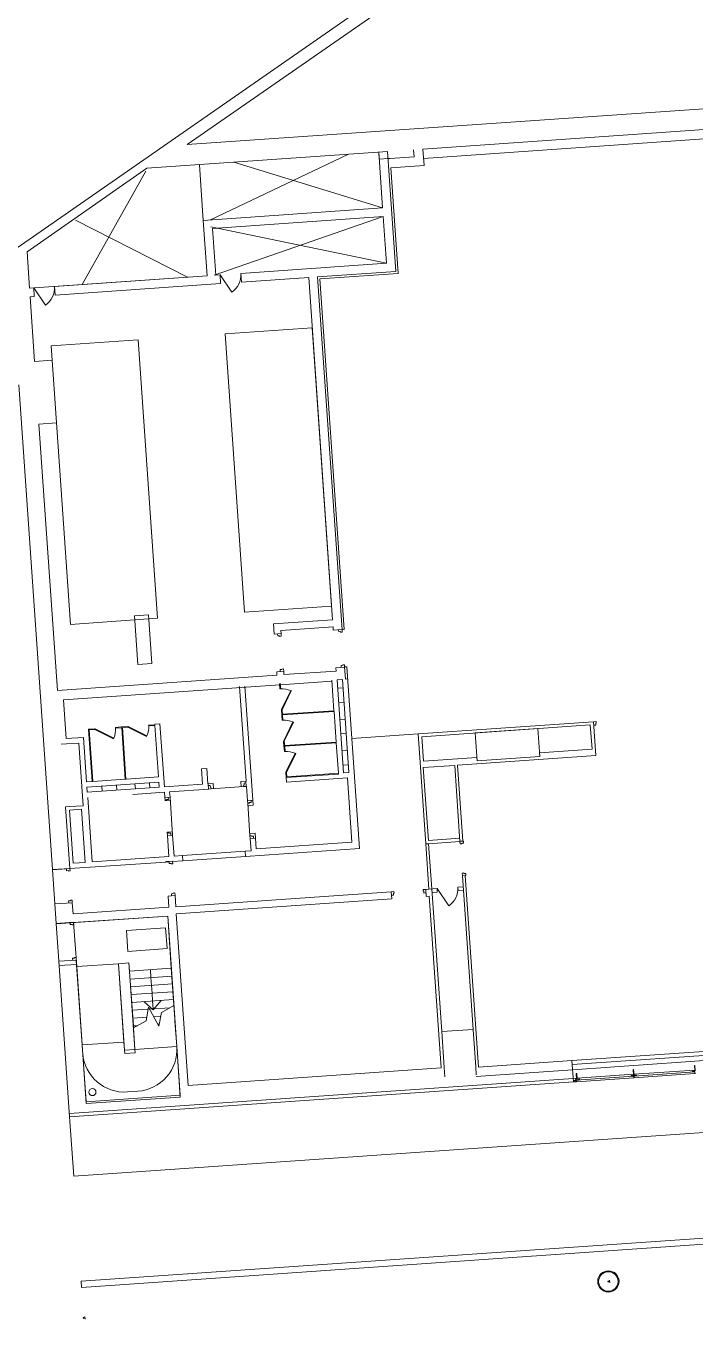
# Model space of a CAD drawing. Extents: x 834002 to 834531, y 817750 to 818262.
# Drawn here: x 834407.67 to 834426.83, y 818070.46 to 818107.54 of the extents above; entities that cross this region are included whole.
import ezdxf

# ---------------------------------------------------------------- set-up
doc = ezdxf.new("R2010")
doc.units = 0
doc.header["$LTSCALE"] = 1000
doc.layers.add('000-M+', color=1, linetype='Continuous', lineweight=5)

msp = doc.modelspace()

# ---------------------------------------------------------------- linework, layer by layer
at = {"layer": '000-M+'}
for p, q in [((834449.891, 818130.733), (834411.606, 818104.089)), ((834412.286, 818104.136), (834450.012, 818130.39)), ((834452.1, 818106.903), (834412.286, 818104.136)), ((834419.037, 818104.004), (834428.748, 818104.679)), ((834411.606, 818104.089), (834407.2, 818101.023)), ((834419.056, 818103.739), (834428.501, 818104.395)), ((834411.132, 818103.455), (834418.024, 818103.934)), ((834416.89, 818103.855), (834412.956, 818101.977)), ((834417.774, 818103.916), (834417.788, 818103.716)), ((834417.774, 818103.916), (834417.885, 818102.319)), ((834417.788, 818103.716), (834418.038, 818103.733)), ((834418.024, 818103.934), (834418.262, 818100.5)), ((834418.038, 818103.733), (834418.098, 818103.737)), ((834418.098, 818103.737), (834418.786, 818103.785)), ((834418.786, 818103.785), (834418.772, 818103.986)), ((834419.07, 818103.538), (834419.037, 818104.004)), ((834407.698, 818101.065), (834411.132, 818103.455)), ((834409.277, 818100.128), (834411.102, 818103.373)), ((834412.637, 818103.559), (834412.748, 818101.962)), ((834413.623, 818103.628), (834417.885, 818102.319)), ((834418.116, 818103.472), (834419.07, 818103.538)), ((834418.326, 818100.444), (834418.116, 818103.472)), ((834417.885, 818102.319), (834412.748, 818101.962)), ((834412.294, 818100.338), (834409.087, 818101.971)), ((834412.748, 818101.962), (834412.858, 818100.375)), ((834413.014, 818101.73), (834417.903, 818102.07)), ((834417.903, 818102.07), (834413.057, 818100.391)), ((834417.903, 818102.07), (834417.996, 818100.732)), ((834412.961, 818101.776), (834417.996, 818100.734)), ((834413.107, 818100.392), (834413.014, 818101.73)), ((834407.77, 818100.021), (834407.698, 818101.065)), ((834417.996, 818100.732), (834413.826, 818100.442)), ((834412.858, 818100.377), (834407.77, 818100.023)), ((834412.858, 818100.375), (834408.489, 818100.071)), ((834413.227, 818100.401), (834413.107, 818100.392)), ((834413.245, 818100.151), (834413.227, 818100.401)), ((834413.227, 818100.401), (834413.562, 818099.903)), ((834413.826, 818100.442), (834413.843, 818100.193)), ((834416.018, 818100.344), (834418.262, 818100.5)), ((834416.082, 818100.288), (834418.326, 818100.444)), ((834407.89, 818100.03), (834407.77, 818100.021)), ((834407.907, 818099.78), (834407.89, 818100.03)), ((834407.89, 818100.03), (834408.225, 818099.532)), ((834408.489, 818100.071), (834408.506, 818099.822)), ((834408.506, 818099.822), (834413.245, 818100.151)), ((834413.843, 818100.193), (834415.768, 818100.327)), ((834415.768, 818100.327), (834416.451, 818090.51)), ((834416.018, 818100.344), (834416.721, 818090.227)), ((834416.781, 818090.231), (834416.082, 818100.288)), ((834407.788, 818099.772), (834407.907, 818099.78)), ((834407.916, 818097.918), (834407.788, 818099.772)), ((834413.375, 818098.709), (834415.869, 818098.882)), ((834415.869, 818098.882), (834416.423, 818090.901)), ((834408.387, 818098.362), (834410.881, 818098.535)), ((834410.881, 818098.535), (834411.436, 818090.555)), ((834413.929, 818090.728), (834413.375, 818098.709)), ((834408.942, 818090.381), (834408.387, 818098.362)), ((834408.415, 818097.953), (834407.916, 818097.918)), ((834408.54, 818096.157), (834408.415, 818097.953)), ((834407.462, 818097.246), (834408.428, 818083.352)), ((834408.041, 818096.123), (834408.54, 818096.157)), ((834408.572, 818088.489), (834408.041, 818096.123)), ((834416.423, 818090.901), (834413.929, 818090.728)), ((834411.436, 818090.555), (834408.942, 818090.381)), ((834410.779, 818090.626), (834411.178, 818090.654)), ((834410.876, 818089.23), (834410.779, 818090.626)), ((834411.178, 818090.654), (834411.275, 818089.258)), ((834416.451, 818090.51), (834414.755, 818090.392)), ((834414.755, 818090.392), (834414.775, 818090.101)), ((834414.775, 818090.101), (834414.975, 818090.115)), ((834414.875, 818090.108), (834414.879, 818090.048)), ((834414.879, 818090.048), (834414.932, 818090.052)), ((834414.932, 818090.052), (834414.933, 818090.037)), ((834414.933, 818090.037), (834414.98, 818090.04)), ((834414.968, 818090.207), (834416.465, 818090.311)), ((834414.975, 818090.115), (834414.968, 818090.207)), ((834414.98, 818090.04), (834414.975, 818090.115)), ((834416.465, 818090.311), (834416.471, 818090.219)), ((834416.471, 818090.219), (834416.72, 818090.236)), ((834416.621, 818090.229), (834416.625, 818090.17)), ((834416.625, 818090.17), (834416.678, 818090.173)), ((834416.678, 818090.173), (834416.679, 818090.158)), ((834416.679, 818090.158), (834416.725, 818090.161)), ((834416.721, 818090.227), (834416.781, 818090.231)), ((834416.725, 818090.161), (834416.721, 818090.227)), ((834411.275, 818089.258), (834410.876, 818089.23)), ((834414.857, 818088.926), (834408.572, 818088.489)), ((834415.05, 818089.03), (834414.85, 818089.016)), ((834414.85, 818089.016), (834414.857, 818088.926)), ((834414.999, 818089.086), (834414.946, 818089.083)), ((834414.946, 818089.083), (834414.95, 818089.023)), ((834415.045, 818089.104), (834414.998, 818089.101)), ((834414.998, 818089.101), (834414.999, 818089.086)), ((834415.05, 818089.03), (834415.045, 818089.104)), ((834415.056, 818088.94), (834415.05, 818089.03)), ((834416.553, 818089.044), (834415.056, 818088.94)), ((834416.796, 818089.151), (834416.546, 818089.134)), ((834416.546, 818089.134), (834416.553, 818089.044)), ((834416.745, 818089.208), (834416.692, 818089.204)), ((834416.692, 818089.204), (834416.696, 818089.144)), ((834416.791, 818089.226), (834416.744, 818089.222)), ((834416.744, 818089.222), (834416.745, 818089.208)), ((834416.795, 818089.162), (834416.791, 818089.226)), ((834416.855, 818089.166), (834416.795, 818089.162)), ((834416.795, 818089.162), (834416.819, 818088.812)), ((834416.819, 818088.812), (834416.796, 818089.151)), ((834417.217, 818083.955), (834416.855, 818089.166)), ((834408.741, 818088.22), (834414.936, 818088.651)), ((834413.787, 818088.601), (834413.976, 818085.884)), ((834414.126, 818085.894), (834413.937, 818088.611)), ((834414.954, 818088.682), (834414.934, 818088.681)), ((834414.934, 818088.681), (834414.944, 818088.531)), ((834414.944, 818088.531), (834414.964, 818088.532)), ((834414.964, 818088.532), (834414.954, 818088.682)), ((834414.956, 818088.652), (834416.427, 818088.754)), ((834416.425, 818088.784), (834416.43, 818088.785)), ((834416.427, 818088.754), (834416.425, 818088.784)), ((834416.43, 818088.785), (834416.491, 818087.907)), ((834416.58, 818088.795), (834416.73, 818088.805)), ((834416.766, 818086.122), (834416.58, 818088.795)), ((834416.746, 818088.564), (834416.597, 818088.553)), ((834416.73, 818088.805), (834416.915, 818086.132)), ((834416.879, 818088.816), (834416.819, 818088.812)), ((834408.818, 818087.105), (834408.741, 818088.22)), ((834415.251, 818088.482), (834414.988, 818087.943)), ((834415.006, 818087.934), (834415.269, 818088.473)), ((834415.269, 818088.473), (834415.251, 818088.482)), ((834416.775, 818088.15), (834416.625, 818088.139)), ((834415.006, 818087.934), (834414.986, 818087.933)), ((834414.986, 818087.933), (834414.996, 818087.783)), ((834414.988, 818087.943), (834415.006, 818087.934)), ((834414.996, 818087.783), (834415.016, 818087.784)), ((834414.996, 818087.783), (834415.007, 818087.633)), ((834415.016, 818087.784), (834415.006, 818087.934)), ((834416.491, 818087.907), (834415.015, 818087.804)), ((834415.015, 818087.804), (834415.016, 818087.784)), ((834415.016, 818087.784), (834416.493, 818087.887)), ((834415.027, 818087.635), (834415.016, 818087.784)), ((834416.493, 818087.887), (834416.491, 818087.907)), ((834416.493, 818087.887), (834416.554, 818087.009)), ((834409.636, 818087.387), (834409.461, 818087.374)), ((834409.637, 818087.367), (834409.636, 818087.387)), ((834409.646, 818087.385), (834409.637, 818087.367)), ((834410.185, 818087.121), (834409.646, 818087.385)), ((834410.409, 818087.44), (834410.235, 818087.428)), ((834410.235, 818087.428), (834410.236, 818087.408)), ((834410.236, 818087.408), (834410.411, 818087.42)), ((834410.584, 818087.452), (834410.409, 818087.44)), ((834410.409, 818087.44), (834410.411, 818087.42)), ((834410.411, 818087.42), (834410.585, 818087.432)), ((834410.431, 818087.422), (834410.411, 818087.42)), ((834410.411, 818087.42), (834410.513, 818085.944)), ((834410.533, 818085.945), (834410.431, 818087.422)), ((834410.585, 818087.432), (834410.584, 818087.452)), ((834410.594, 818087.45), (834410.585, 818087.432)), ((834410.585, 818087.432), (834411.124, 818087.169)), ((834411.133, 818087.187), (834410.594, 818087.45)), ((834411.357, 818087.506), (834411.182, 818087.494)), ((834411.182, 818087.494), (834411.184, 818087.474)), ((834411.184, 818087.474), (834411.359, 818087.486)), ((834411.506, 818087.53), (834411.356, 818087.52)), ((834411.356, 818087.52), (834411.357, 818087.506)), ((834411.359, 818087.486), (834411.357, 818087.506)), ((834411.359, 818087.486), (834411.461, 818086.01)), ((834411.632, 818085.721), (834411.506, 818087.53)), ((834415.007, 818087.633), (834415.027, 818087.635)), ((834415.313, 818087.584), (834415.05, 818087.045)), ((834415.068, 818087.036), (834415.331, 818087.575)), ((834415.331, 818087.575), (834415.313, 818087.584)), ((834416.809, 818087.666), (834416.659, 818087.655)), ((834423.927, 818087.589), (834418.898, 818087.239)), ((834419.004, 818087.161), (834423.833, 818087.497)), ((834422.331, 818087.392), (834420.535, 818087.268)), ((834422.386, 818086.594), (834422.331, 818087.392)), ((834423.833, 818087.497), (834423.882, 818086.799)), ((834424.002, 818087.594), (834423.927, 818087.589)), ((834423.994, 818086.621), (834423.927, 818087.589)), ((834423.934, 818087.489), (834423.994, 818087.493)), ((834423.99, 818087.546), (834424.005, 818087.547)), ((834423.994, 818087.493), (834423.99, 818087.546)), ((834424.005, 818087.547), (834424.002, 818087.594)), ((834409.317, 818087.14), (834408.818, 818087.105)), ((834409.406, 818085.867), (834409.317, 818087.14)), ((834409.461, 818087.374), (834409.565, 818085.878)), ((834409.483, 818087.356), (834409.637, 818087.367)), ((834409.585, 818085.879), (834409.483, 818087.356)), ((834409.637, 818087.367), (834410.176, 818087.103)), ((834410.176, 818087.103), (834410.185, 818087.121)), ((834411.124, 818087.169), (834411.133, 818087.187)), ((834415.068, 818087.036), (834415.048, 818087.035)), ((834415.048, 818087.035), (834415.059, 818086.885)), ((834415.05, 818087.045), (834415.068, 818087.036)), ((834415.079, 818086.886), (834415.068, 818087.036)), ((834416.554, 818087.009), (834415.077, 818086.906)), ((834416.555, 818086.989), (834416.554, 818087.009)), ((834416.838, 818087.252), (834416.688, 818087.241)), ((834418.898, 818087.239), (834417.003, 818087.107)), ((834418.898, 818087.239), (834419.117, 818084.087)), ((834419.053, 818086.463), (834419.004, 818087.161)), ((834420.535, 818087.268), (834420.591, 818086.47)), ((834408.829, 818086.955), (834408.679, 818086.945)), ((834409.178, 818086.98), (834408.829, 818086.955)), ((834409.303, 818085.184), (834409.178, 818086.98)), ((834415.079, 818086.886), (834415.059, 818086.885)), ((834415.059, 818086.885), (834415.069, 818086.735)), ((834415.069, 818086.735), (834415.089, 818086.737)), ((834415.077, 818086.906), (834415.079, 818086.886)), ((834415.079, 818086.886), (834416.555, 818086.989)), ((834415.089, 818086.737), (834415.079, 818086.886)), ((834415.376, 818086.686), (834415.113, 818086.147)), ((834415.131, 818086.138), (834415.394, 818086.677)), ((834415.394, 818086.677), (834415.376, 818086.686)), ((834416.555, 818086.989), (834416.616, 818086.111)), ((834416.871, 818086.768), (834416.721, 818086.758)), ((834423.882, 818086.799), (834422.379, 818086.694)), ((834422.379, 818086.694), (834422.386, 818086.594)), ((834416.9, 818086.354), (834416.75, 818086.344)), ((834419.05, 818086.277), (834419.948, 818086.34)), ((834419.195, 818084.19), (834419.05, 818086.277)), ((834420.584, 818086.569), (834419.053, 818086.463)), ((834420.1, 818084.153), (834419.948, 818086.34)), ((834420.033, 818086.346), (834423.994, 818086.621)), ((834420.184, 818084.169), (834420.033, 818086.346)), ((834420.591, 818086.47), (834420.584, 818086.569)), ((834420.591, 818086.47), (834422.386, 818086.594)), ((834410.513, 818085.944), (834409.585, 818085.879)), ((834410.513, 818085.944), (834410.533, 818085.945)), ((834411.461, 818086.01), (834410.534, 818085.945)), ((834412.848, 818086.247), (834412.698, 818086.237)), ((834412.698, 818086.237), (834412.729, 818085.797)), ((834412.879, 818085.808), (834412.848, 818086.247)), ((834414.164, 818085.338), (834414.126, 818085.894)), ((834415.131, 818086.138), (834415.111, 818086.137)), ((834415.111, 818086.137), (834415.121, 818085.987)), ((834415.113, 818086.147), (834415.131, 818086.138)), ((834415.121, 818085.987), (834416.617, 818086.091)), ((834415.121, 818085.987), (834415.13, 818085.858)), ((834415.13, 818085.858), (834416.876, 818085.979)), ((834415.14, 818086.009), (834415.131, 818086.138)), ((834416.616, 818086.111), (834415.14, 818086.009)), ((834416.617, 818086.091), (834416.616, 818086.111)), ((834416.915, 818086.132), (834416.766, 818086.122)), ((834416.876, 818085.979), (834417.004, 818084.14)), ((834409.565, 818085.878), (834409.406, 818085.867)), ((834409.416, 818085.717), (834411.472, 818085.86)), ((834409.426, 818085.568), (834409.416, 818085.717)), ((834411.482, 818085.71), (834409.426, 818085.568)), ((834409.565, 818085.878), (834409.585, 818085.879)), ((834409.853, 818085.597), (834409.843, 818085.747)), ((834410.267, 818085.626), (834410.257, 818085.776)), ((834410.734, 818085.508), (834411.635, 818085.571)), ((834410.801, 818085.663), (834410.791, 818085.813)), ((834411.215, 818085.692), (834411.205, 818085.842)), ((834411.472, 818085.86), (834411.482, 818085.71)), ((834412.729, 818085.797), (834411.632, 818085.721)), ((834411.635, 818085.571), (834411.645, 818085.414)), ((834411.784, 818085.581), (834412.895, 818085.658)), ((834411.795, 818085.424), (834411.784, 818085.581)), ((834412.885, 818085.808), (834412.879, 818085.808)), ((834412.885, 818085.808), (834413.028, 818085.818)), ((834412.895, 818085.658), (834412.885, 818085.808)), ((834412.888, 818085.758), (834412.948, 818085.762)), ((834412.97, 818085.664), (834412.895, 818085.658)), ((834412.948, 818085.762), (834412.952, 818085.709)), ((834412.952, 818085.709), (834412.967, 818085.71)), ((834412.967, 818085.71), (834412.97, 818085.664)), ((834413.906, 818085.729), (834412.97, 818085.664)), ((834413.028, 818085.818), (834413.039, 818085.668)), ((834413.826, 818085.873), (834413.97, 818085.883)), ((834413.837, 818085.724), (834413.826, 818085.873)), ((834413.902, 818085.775), (834413.917, 818085.776)), ((834413.906, 818085.729), (834413.902, 818085.775)), ((834413.98, 818085.734), (834413.906, 818085.729)), ((834413.914, 818085.829), (834413.973, 818085.834)), ((834413.917, 818085.776), (834413.914, 818085.829)), ((834413.976, 818085.884), (834413.97, 818085.883)), ((834413.97, 818085.883), (834413.98, 818085.734)), ((834413.98, 818085.734), (834413.986, 818085.734)), ((834413.986, 818085.734), (834414.015, 818085.328)), ((834408.804, 818085.149), (834408.904, 818085.156)), ((834408.904, 818085.156), (834409.303, 818085.184)), ((834409.565, 818083.573), (834409.437, 818085.418)), ((834411.645, 818085.414), (834411.795, 818085.424)), ((834411.645, 818085.414), (834411.651, 818085.339)), ((834411.651, 818085.339), (834411.697, 818085.342)), ((834411.652, 818085.32), (834411.651, 818085.339)), ((834411.802, 818085.331), (834411.652, 818085.32)), ((834411.696, 818085.357), (834411.749, 818085.361)), ((834411.697, 818085.342), (834411.696, 818085.357)), ((834411.749, 818085.361), (834411.745, 818085.421)), ((834411.795, 818085.424), (834411.87, 818084.339)), ((834414.015, 818085.328), (834414.164, 818085.338)), ((834414.02, 818085.253), (834414.015, 818085.328)), ((834414.067, 818085.256), (834414.02, 818085.253)), ((834414.085, 818084.317), (834414.02, 818085.253)), ((834414.174, 818085.195), (834414.025, 818085.184)), ((834414.118, 818085.275), (834414.066, 818085.271)), ((834414.066, 818085.271), (834414.067, 818085.256)), ((834414.114, 818085.335), (834414.118, 818085.275)), ((834414.164, 818085.338), (834414.174, 818085.195)), ((834408.804, 818085.149), (834408.927, 818083.379)), ((834408.911, 818085.056), (834409.26, 818085.081)), ((834409.016, 818083.535), (834408.911, 818085.056)), ((834409.26, 818085.081), (834409.366, 818083.559)), ((834411.714, 818084.422), (834411.864, 818084.433)), ((834411.716, 818084.403), (834411.714, 818084.422)), ((834411.763, 818084.407), (834411.716, 818084.403)), ((834411.716, 818084.403), (834411.721, 818084.329)), ((834411.87, 818084.339), (834411.721, 818084.329)), ((834411.721, 818084.329), (834411.763, 818083.726)), ((834411.764, 818084.392), (834411.763, 818084.407)), ((834411.816, 818084.395), (834411.764, 818084.392)), ((834411.821, 818084.335), (834411.816, 818084.395)), ((834411.912, 818083.736), (834411.87, 818084.339)), ((834414.08, 818084.386), (834414.23, 818084.397)), ((834414.085, 818084.317), (834414.132, 818084.321)), ((834414.09, 818084.243), (834414.085, 818084.317)), ((834414.24, 818084.253), (834414.09, 818084.243)), ((834414.09, 818084.243), (834414.115, 818083.889)), ((834414.132, 818084.321), (834414.133, 818084.306)), ((834414.133, 818084.306), (834414.186, 818084.309)), ((834414.186, 818084.309), (834414.19, 818084.25)), ((834414.23, 818084.397), (834414.24, 818084.253)), ((834414.261, 818083.95), (834414.24, 818084.253)), ((834417.004, 818084.14), (834414.261, 818083.95)), ((834419.117, 818084.087), (834419.202, 818084.093)), ((834419.208, 818082.79), (834419.117, 818084.087)), ((834420.093, 818084.253), (834419.195, 818084.19)), ((834419.202, 818084.091), (834420.1, 818084.153)), ((834419.202, 818084.093), (834419.202, 818084.091)), ((834419.292, 818082.796), (834419.202, 818084.093)), ((834420.099, 818084.163), (834420.184, 818084.169)), ((834420.1, 818084.153), (834420.105, 818084.088)), ((834420.105, 818084.088), (834420.152, 818084.091)), ((834420.151, 818084.106), (834420.203, 818084.11)), ((834420.152, 818084.091), (834420.151, 818084.106)), ((834420.199, 818084.17), (834420.184, 818084.169)), ((834420.203, 818084.11), (834420.199, 818084.17)), ((834411.763, 818083.726), (834409.565, 818083.573)), ((834412.149, 818083.753), (834411.912, 818083.736)), ((834412.149, 818083.753), (834413.945, 818083.878)), ((834412.16, 818083.603), (834412.149, 818083.753)), ((834412.16, 818083.603), (834413.955, 818083.728)), ((834414.115, 818083.889), (834413.945, 818083.878)), ((834413.945, 818083.878), (834413.955, 818083.728)), ((834413.955, 818083.728), (834417.217, 818083.955)), ((834408.428, 818083.352), (834408.926, 818083.387)), ((834408.827, 818083.372), (834408.428, 818083.344)), ((834408.496, 818082.366), (834408.428, 818083.352)), ((834408.831, 818083.32), (834408.827, 818083.38)), ((834408.884, 818083.323), (834408.831, 818083.32)), ((834408.885, 818083.308), (834408.884, 818083.323)), ((834408.932, 818083.312), (834408.885, 818083.308)), ((834408.927, 818083.379), (834411.67, 818083.569)), ((834408.927, 818083.379), (834408.932, 818083.312)), ((834409.366, 818083.559), (834409.016, 818083.535)), ((834411.67, 818083.579), (834411.869, 818083.593)), ((834411.67, 818083.569), (834411.67, 818083.579)), ((834411.77, 818083.576), (834411.67, 818083.569)), ((834411.774, 818083.526), (834411.769, 818083.586)), ((834411.826, 818083.53), (834411.774, 818083.526)), ((834411.827, 818083.515), (834411.826, 818083.53)), ((834411.874, 818083.518), (834411.827, 818083.515)), ((834411.869, 818083.593), (834411.87, 818083.583)), ((834411.87, 818083.583), (834412.16, 818083.603)), ((834411.87, 818083.583), (834411.874, 818083.518)), ((834420.21, 818083.255), (834420.163, 818083.252)), ((834420.163, 818083.252), (834420.168, 818083.177)), ((834420.253, 818083.183), (834420.168, 818083.177)), ((834420.168, 818083.177), (834420.474, 818078.768)), ((834420.211, 818083.241), (834420.21, 818083.255)), ((834420.264, 818083.244), (834420.211, 818083.241)), ((834420.253, 818083.183), (834420.268, 818083.184)), ((834420.634, 818077.692), (834420.253, 818083.183)), ((834420.268, 818083.184), (834420.264, 818083.244)), ((834411.938, 818082.607), (834411.738, 818082.594)), ((834411.738, 818082.594), (834411.76, 818082.272)), ((834411.834, 818082.66), (834411.887, 818082.664)), ((834411.838, 818082.6), (834411.834, 818082.66)), ((834411.886, 818082.679), (834411.932, 818082.682)), ((834411.887, 818082.664), (834411.886, 818082.679)), ((834411.932, 818082.682), (834411.938, 818082.607)), ((834411.96, 818082.286), (834411.938, 818082.607)), ((834418.132, 818082.715), (834411.96, 818082.286)), ((834418.207, 818082.72), (834418.132, 818082.715)), ((834418.146, 818082.516), (834418.132, 818082.715)), ((834418.139, 818082.615), (834418.199, 818082.62)), ((834418.195, 818082.672), (834418.21, 818082.673)), ((834418.199, 818082.62), (834418.195, 818082.672)), ((834418.21, 818082.673), (834418.207, 818082.72)), ((834419.118, 818082.784), (834419.043, 818082.778)), ((834419.043, 818082.778), (834419.046, 818082.732)), ((834419.046, 818082.732), (834419.061, 818082.733)), ((834419.061, 818082.733), (834419.065, 818082.68)), ((834419.065, 818082.68), (834419.125, 818082.684)), ((834419.208, 818082.79), (834419.118, 818082.784)), ((834419.118, 818082.784), (834419.132, 818082.584)), ((834419.132, 818082.584), (834419.221, 818082.59)), ((834419.442, 818082.806), (834419.208, 818082.79)), ((834419.221, 818082.59), (834419.564, 818077.668)), ((834419.292, 818082.796), (834419.577, 818078.706)), ((834419.299, 818082.696), (834419.449, 818082.706)), ((834419.449, 818082.706), (834419.442, 818082.806)), ((834419.442, 818082.806), (834419.777, 818082.309)), ((834420.19, 818082.858), (834420.041, 818082.848)), ((834420.041, 818082.848), (834420.047, 818082.748)), ((834420.047, 818082.748), (834420.197, 818082.758)), ((834408.995, 818082.401), (834408.496, 818082.366)), ((834408.496, 818082.366), (834408.535, 818081.808)), ((834408.891, 818082.454), (834408.944, 818082.457)), ((834408.895, 818082.394), (834408.891, 818082.454)), ((834408.943, 818082.472), (834408.99, 818082.476)), ((834408.944, 818082.457), (834408.943, 818082.472)), ((834408.99, 818082.476), (834408.995, 818082.401)), ((834409.017, 818082.082), (834408.995, 818082.401)), ((834411.76, 818082.272), (834409.017, 818082.082)), ((834411.974, 818082.087), (834418.146, 818082.516)), ((834408.535, 818081.808), (834409.034, 818081.842)), ((834411.728, 818082.019), (834408.536, 818081.798)), ((834408.938, 818081.775), (834408.934, 818081.835)), ((834409.034, 818081.832), (834411.728, 818082.019)), ((834409.034, 818081.842), (834409.034, 818081.832)), ((834409.034, 818081.832), (834409.122, 818080.57)), ((834409.034, 818081.832), (834409.039, 818081.767)), ((834411.728, 818082.019), (834412.085, 818076.882)), ((834411.832, 818080.523), (834411.728, 818082.019)), ((834412.316, 818077.164), (834411.974, 818082.087)), ((834408.535, 818081.808), (834408.61, 818080.722)), ((834408.536, 818081.798), (834408.619, 818080.6)), ((834408.991, 818081.779), (834408.938, 818081.775)), ((834408.992, 818081.764), (834408.991, 818081.779)), ((834409.039, 818081.767), (834408.992, 818081.764)), ((834409.109, 818080.757), (834408.61, 818080.722)), ((834408.61, 818080.722), (834408.92, 818076.261)), ((834409.005, 818080.81), (834409.058, 818080.813)), ((834409.009, 818080.75), (834409.005, 818080.81)), ((834409.057, 818080.828), (834409.104, 818080.832)), ((834409.058, 818080.813), (834409.057, 818080.828)), ((834409.104, 818080.832), (834409.109, 818080.757)), ((834409.392, 818076.695), (834409.109, 818080.757)), ((834408.619, 818080.6), (834409.118, 818080.635)), ((834409.118, 818080.635), (834409.122, 818080.57)), ((834409.122, 818080.57), (834410.319, 818080.653)), ((834409.278, 818078.326), (834409.122, 818080.57)), ((834410.619, 818080.674), (834410.319, 818080.653)), ((834410.319, 818080.653), (834410.619, 818080.674)), ((834410.319, 818080.653), (834410.492, 818078.174)), ((834410.475, 818078.409), (834410.319, 818080.653)), ((834410.744, 818078.869), (834410.619, 818080.674)), ((834410.619, 818080.674), (834410.635, 818080.44)), ((834410.635, 818080.44), (834411.832, 818080.523)), ((834411.832, 818080.523), (834410.635, 818080.44)), ((834410.635, 818080.44), (834410.791, 818078.195)), ((834411.233, 818080.481), (834411.249, 818080.257)), ((834411.832, 818080.523), (834411.988, 818078.278)), ((834411.848, 818080.299), (834410.65, 818080.215)), ((834411.863, 818080.074), (834410.666, 818079.991)), ((834411.249, 818080.257), (834411.265, 818080.032)), ((834411.265, 818080.032), (834411.28, 818079.808)), ((834411.879, 818079.85), (834410.682, 818079.766)), ((834411.894, 818079.625), (834410.697, 818079.542)), ((834411.28, 818079.808), (834411.296, 818079.584)), ((834411.313, 818079.334), (834411.545, 818079.601)), ((834423.309, 818077.762), (834451.361, 818079.712)), ((834411.166, 818079.349), (834410.713, 818079.318)), ((834411.313, 818079.334), (834411.046, 818079.566)), ((834411.108, 818079.014), (834411.176, 818079.408)), ((834411.176, 818079.408), (834411.478, 818078.861)), ((834411.793, 818079.393), (834411.207, 818079.352)), ((834411.296, 818079.584), (834411.311, 818079.359)), ((834411.311, 818079.359), (834411.313, 818079.334)), ((834411.478, 818078.861), (834411.546, 818079.256)), ((834411.546, 818079.256), (834411.906, 818079.455)), ((834423.326, 818077.613), (834451.37, 818079.562)), ((834411.127, 818079.121), (834410.728, 818079.093)), ((834410.861, 818078.877), (834410.744, 818078.869)), ((834410.744, 818078.869), (834410.748, 818078.814)), ((834410.748, 818078.814), (834411.108, 818079.014)), ((834411.527, 818079.149), (834411.327, 818079.135)), ((834411.488, 818078.92), (834411.447, 818078.917)), ((834411.937, 818079.012), (834411.988, 818078.278)), ((834410.791, 818078.195), (834410.748, 818078.814)), ((834420.474, 818078.768), (834419.577, 818078.706)), ((834419.577, 818078.706), (834419.648, 818077.674)), ((834420.55, 818077.687), (834420.474, 818078.768)), ((834409.278, 818078.326), (834410.475, 818078.409)), ((834409.278, 818078.326), (834409.395, 818076.645)), ((834410.492, 818078.174), (834410.475, 818078.409)), ((834410.499, 818078.075), (834410.475, 818078.409)), ((834410.492, 818078.174), (834410.791, 818078.195)), ((834410.791, 818078.195), (834410.492, 818078.174)), ((834411.988, 818078.278), (834410.791, 818078.195)), ((834410.791, 818078.195), (834410.798, 818078.095)), ((834412.088, 818076.832), (834411.988, 818078.278)), ((834423.308, 818077.878), (834430.541, 818078.381)), ((834410.798, 818078.095), (834410.499, 818078.075)), ((834423.308, 818077.878), (834420.634, 818077.692)), ((834423.351, 818077.264), (834423.308, 818077.878)), ((834454.13, 818077.699), (834409.038, 818074.565)), ((834497.428, 818077.677), (834409.248, 818071.549)), ((834409.26, 818071.374), (834497.44, 818077.503)), ((834419.564, 818077.668), (834412.316, 818077.164)), ((834419.648, 818077.674), (834419.667, 818077.409)), ((834420.565, 818077.471), (834420.55, 818077.687)), ((834423.326, 818077.613), (834420.568, 818077.421)), ((834423.437, 818077.37), (834423.344, 818077.364)), ((834425.072, 818077.427), (834423.43, 818077.313)), ((834423.433, 818077.27), (834425.075, 818077.384)), ((834425.068, 818077.483), (834423.452, 818077.371)), ((834425.075, 818077.384), (834425.072, 818077.427)), ((834426.824, 818077.605), (834425.083, 818077.484)), ((834426.827, 818077.55), (834425.087, 818077.429)), ((834425.087, 818077.429), (834425.09, 818077.385)), ((834425.09, 818077.385), (834426.83, 818077.506)), ((834426.83, 818077.506), (834426.827, 818077.55)), ((834408.914, 818076.361), (834423.344, 818077.364)), ((834408.92, 818076.261), (834423.351, 818077.264)), ((834410.575, 818076.977), (834410.874, 818076.998)), ((834423.418, 818077.268), (834423.361, 818077.264)), ((834423.43, 818077.313), (834423.433, 818077.27)), ((834412.085, 818076.882), (834409.392, 818076.695)), ((834409.395, 818076.645), (834412.088, 818076.832)), ((834409.038, 818074.565), (834408.92, 818076.261)), ((834409.248, 818071.549), (834409.26, 818071.374)), ((834424.391, 818071.509), (834424.386, 818071.585)), ((834409.362, 818070.464), (834409.356, 818070.54))]:
    msp.add_line(p, q, dxfattribs=at)
at = {"layer": '000-M+', "extrusion": (0, 0, -1)}
for p, q in [((834426.829, 818077.74), (834426.814, 818077.739)), ((834426.814, 818077.739), (834426.825, 818077.579)), ((834426.84, 818077.58), (834426.829, 818077.74)), ((834423.443, 818077.504), (834423.428, 818077.503)), ((834423.428, 818077.503), (834423.439, 818077.344)), ((834423.454, 818077.345), (834423.443, 818077.504)), ((834425.07, 818077.457), (834425.002, 818077.453)), ((834425.002, 818077.453), (834425.004, 818077.433)), ((834425.004, 818077.433), (834425.071, 818077.437)), ((834425.073, 818077.618), (834425.059, 818077.617)), ((834425.059, 818077.617), (834425.07, 818077.457)), ((834425.071, 818077.437), (834425.075, 818077.384)), ((834425.085, 818077.458), (834425.073, 818077.618)), ((834425.075, 818077.384), (834425.09, 818077.385)), ((834425.152, 818077.463), (834425.085, 818077.458)), ((834425.086, 818077.439), (834425.153, 818077.443)), ((834425.09, 818077.385), (834425.086, 818077.439)), ((834425.153, 818077.443), (834425.152, 818077.463)), ((834426.825, 818077.579), (834426.758, 818077.575)), ((834426.758, 818077.575), (834426.759, 818077.555)), ((834426.759, 818077.555), (834426.827, 818077.559)), ((834426.827, 818077.559), (834426.83, 818077.506)), ((834426.83, 818077.506), (834426.845, 818077.507)), ((834423.415, 818077.312), (834423.348, 818077.308)), ((834423.348, 818077.308), (834423.351, 818077.264)), ((834423.351, 818077.264), (834423.361, 818077.264)), ((834423.358, 818077.303), (834423.416, 818077.307)), ((834423.361, 818077.264), (834423.358, 818077.303)), ((834423.439, 818077.344), (834423.413, 818077.342)), ((834423.413, 818077.342), (834423.415, 818077.312)), ((834423.416, 818077.307), (834423.418, 818077.268)), ((834423.418, 818077.268), (834423.433, 818077.27)), ((834423.43, 818077.314), (834423.491, 818077.319)), ((834423.433, 818077.27), (834423.43, 818077.314)), ((834423.521, 818077.35), (834423.454, 818077.345)), ((834423.49, 818077.328), (834423.522, 818077.33)), ((834423.491, 818077.319), (834423.49, 818077.328)), ((834423.522, 818077.33), (834423.521, 818077.35))]:
    msp.add_line(p, q, dxfattribs=at)
at = {"layer": '000-M+'}
msp.add_lwpolyline([(834410.544, 818081.602), (834410.585, 818081.007), (834411.71, 818081.086), (834411.669, 818081.68)], close=True, dxfattribs=at)
for centre, radius in [((834409.573, 818076.972), 0.1), ((834424.351, 818071.544), 0.305), ((834424.351, 818071.544), 0.279), ((834424.351, 818071.544), 0.0127), ((834409.321, 818070.5), 0.0127)]:
    msp.add_circle(centre, radius, dxfattribs=at)
for centre, radius, start, end in [((834413.227, 818100.401), 0.6, 303.9756, 3.9756), ((834407.89, 818100.03), 0.6, 303.9756, 3.9756), ((834415, 818087.935), 0.6, 65.6389, 93.467), ((834409.637, 818087.367), 0.6, 335.9233, 3.9683), ((834410.586, 818087.438), 0.6, 335.6389, 3.467), ((834415.063, 818087.037), 0.6, 65.6389, 93.467), ((834415.131, 818086.138), 0.6, 65.9233, 93.9683), ((834419.442, 818082.806), 0.6, 303.9756, 3.9756), ((834410.791, 818078.195), 1.2, 273.9752, 3.9752), ((834410.492, 818078.174), 1.2, 183.9752, 273.9752)]:
    msp.add_arc(centre, radius, start, end, dxfattribs=at)

doc.saveas('drawing.dxf')
